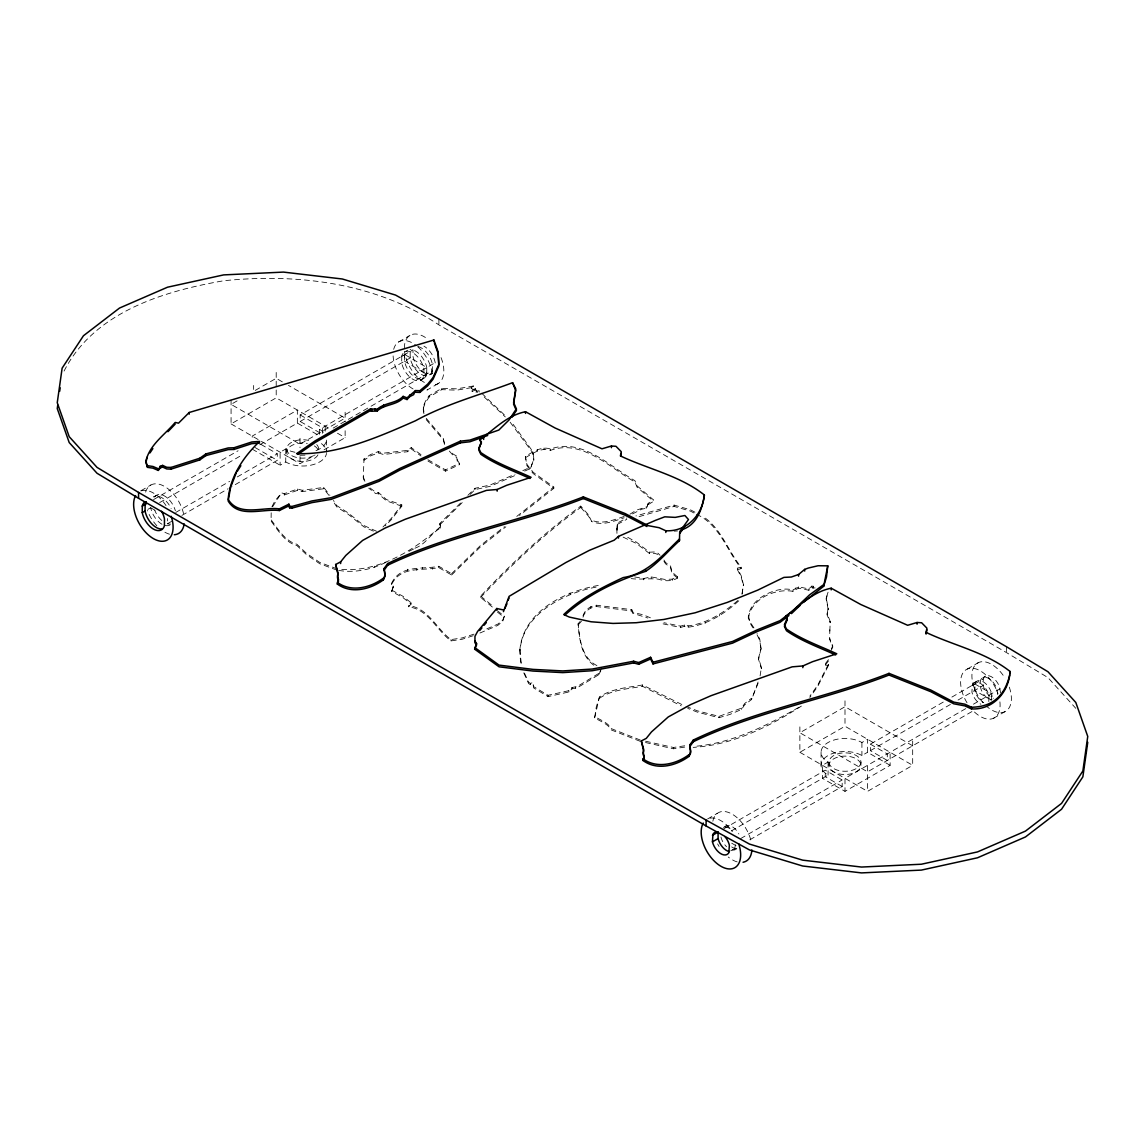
<?xml version="1.0" encoding="UTF-8"?>
<svg xmlns="http://www.w3.org/2000/svg" width="1145" height="1145" viewBox="0 0 1145 1145"><rect width="100%" height="100%" fill="white"/><g stroke="black" fill="none" stroke-linecap="round" stroke-linejoin="round"><path stroke-width="0.75" stroke-dasharray="5 3.75" d="M337.016 570.153L319.798 563.755L306.516 554.667L296.941 545.592C285.019 542.444 278.078 530.364 271.093 521.104L271.179 512.803M831.327 650.217L832.716 647.24L829.638 639.44L829.839 629.721M829.839 631.038L830.225 621.449L827.148 613.648L828.207 608.238L826.203 597.862L828.064 592.208L826.203 599.164L828.207 609.555L827.148 614.951L830.225 622.765L830.225 621.449M735.448 844.738L734.532 849.418A12.609 7.285 60 0 1 731.469 851.651M420.988 454.665L411.227 447.595L407.506 450.4L383.461 453.177L378.265 451.602L370.508 454.551L364.01 458.959L363.251 477.909L364.911 482.703M616.84 528.375L616.955 533.756L617.413 523.036L626.802 518.012M616.84 529.691L617.413 523.036M333.181 428.087L432.395 370.794L432.309 363.895A16.23 9.375 60 0 0 418.154 346.563M404.514 354.993L404.514 361.219A16.23 9.375 60 0 0 415.478 377.535A16.23 9.375 60 0 0 426.67 374.358L404.514 361.219L404.514 354.993L401.723 356.353M423.893 375.66L426.756 373.771L426.756 367.545A16.23 9.375 60 0 0 410.024 349.583M741.946 594.226L743.42 584.451L741.187 575.72L737.308 568.149L741.201 567.219C727.719 550.588 721.278 528.103 702.5 516.166M742.189 593.911L743.42 584.451M760.094 675.879L761.411 667.492L758.548 658.031L761.081 648.514L759.779 639.253L757.045 633.428M519.773 650.861C522.75 611.53 564.099 591.478 598.391 585.424L598.391 586.727C561.193 592.738 511.357 619.559 521.304 664.787M640.284 741.345L611.358 729.966C607.752 723.611 600.467 721.493 594.641 717.829L596.302 706.837L599.45 696.961C612.217 688.231 627.832 687.687 642.502 684.968L684.452 705.807M594.641 717.829L599.45 696.961M1000.544 692.925L999.614 687.172A12.609 7.285 60 0 0 991.012 676.523A12.609 7.285 60 0 0 983.183 679.028L983.669 687.172A12.609 7.285 60 0 0 993.431 698.293M753.095 627.904C736.292 606.048 773.447 584.279 792.984 590.019L798.509 586.827L808.871 588.916L811.834 586.111L813.465 586.254L812.764 589.289L813.465 586.254M748.215 618.114C751.635 598.635 774.793 588.144 792.984 591.335L798.509 588.144L808.871 590.233L811.834 587.428L813.465 587.571M761.411 667.492L761.411 668.809L758.548 659.348L761.081 648.514M414.905 548.226C425.725 544.49 430.606 533.642 440.081 528.289L439.952 523.351L461.134 502.469M440.081 528.289L440.61 525.154M423.951 413.646C421.789 407.033 425.181 400.65 429.232 395.597L441.813 388.341L456.798 388.842L473.386 386.008L473.386 387.325L471.425 388.67L475.361 389.887L475.361 388.57L471.425 387.353L473.386 386.008M423.321 408.393L425.11 403.054L429.232 396.914L441.813 389.658L456.798 390.144L473.386 387.325M391.747 591.478L393.222 586.054L391.547 583.306C400.664 564.213 422.305 569.795 438.778 566.274L451.602 573.688L451.602 575.005L438.778 567.591C422.305 571.097 400.664 565.53 391.547 584.623L393.222 587.371L391.747 591.478L402.811 597.504L411.084 604.059L408.536 606.836C428.373 609.283 436.374 630.151 450.987 640.914L462.194 639.239L474.044 635.446M988.822 701.556L988.822 695.301A12.609 7.285 60 0 0 980.993 683.765A12.609 7.285 60 0 0 972.377 684.467L971.905 692.052A12.609 7.285 60 0 0 980.893 704.261M991.913 699.166L991.642 699.924L991.642 693.684A12.609 7.285 60 0 0 983.813 682.148A12.609 7.285 60 0 0 975.211 682.835L974.724 690.421A12.609 7.285 60 0 0 983.712 702.644M758.076 682.019L751.492 699.581L744.651 704.833L741.574 709.442L729.938 714.423L719.003 717.686L697.505 712.176L687.716 708.383M758.076 683.336L751.492 699.581M524.696 471.096L530.478 468.491L533.899 458.873L532.754 451.473L512.545 423.507M530.478 468.491L533.899 458.873M497.474 610.8L504.358 616.182L502.812 619.903L497.817 624.111L485.866 629.263M504.358 616.182L502.812 621.22L497.817 625.413L479.955 633.013M831.327 648.9L832.716 645.923L829.638 638.123L829.638 639.44M582.991 615.867C584.909 609.641 590.348 605.934 596.502 605.233L631.825 609.684L632.541 611.874L635.117 613.004L643.046 614.736L651.018 618.057M582.991 617.184C584.909 610.958 590.348 607.251 596.502 606.549L631.825 610.986L632.541 613.19L647.827 618.042M632.484 513.905L641.801 509.181L646.524 508.194L648.256 503.27L653.595 499.979L637.021 485.795L634.931 480.7C609.77 466.444 582.118 437.462 550.602 449.012C541.313 445.863 532.983 451.989 525.34 456.411L526.943 465.729L533.255 473.629L553.808 488.342L519.515 515.45M646.524 508.194L648.256 503.27M828.379 664.329L828.379 665.646L825.388 664.973L825.388 663.656L828.379 664.329L817.573 685.383L809.844 696.16M828.379 665.646L817.573 686.699L809.844 697.477M271.923 506.777L274.757 501.181L281.527 492.851L284.218 493.695L297.6 489.015L302.223 490.275L323.72 487.441L329.903 495.27M272.639 506.691L281.527 492.851M524.467 673.088L528.646 682.306L530.536 683.393L532.754 682.549L533.642 687.93L548.054 696.604L568.893 691.966L572.056 688.832L577.438 687.687L598.663 674.777L601.597 668.079M598.663 674.777L600.853 670.741M598.663 673.475L577.438 686.37L572.056 687.53L568.893 690.664L548.054 695.287L533.642 686.614L532.754 682.549M64.063 371.08C93.99 312.227 163.077 291.245 223.647 280.768C297.571 273.082 375.975 282.872 438.893 324.894L1006.441 652.564L1047.976 677.611L1075.799 708.326M686.084 706.436L697.505 710.873L719.003 716.369L741.574 708.125L744.651 703.531L751.492 698.264M391.747 590.162L402.811 596.187L411.084 602.742L408.536 606.836M825.388 663.656L828.951 658.99M825.388 664.973L828.951 660.307M370.007 487.942L375.689 492.278L378.422 492.45L386.466 499.563L401.795 504.873L391.332 518.327L382.96 527.029M401.795 504.873L401.795 506.19L391.332 519.644L385.35 525.856M593.783 665.231C580.944 655.684 579.327 638.452 578.125 623.696L581.646 619.703M578.125 624.998L581.646 621.019M462.222 502.598L439.952 524.668L440.61 526.471M492.336 607.022L480.642 597.432L480.642 596.116C511.457 563.354 544.347 532.625 580.73 506.104L588.544 514.878L591.707 521.562C602.542 526.085 613.734 521.118 624.154 517.812M480.642 597.432C511.457 564.671 544.347 533.942 580.73 507.421L580.73 506.104M737.738 600.581C723.669 612.833 707.037 623.467 688.188 625.914L684.624 624.927L680.617 626.158L663.928 622.723M738.783 600.796C724.685 613.777 707.467 624.612 688.188 627.231L684.624 626.243L680.617 627.474L660.593 623.352M801.371 706.093C769.154 726.731 732.142 745.223 693.169 747.37M451.602 573.688L480.599 545.406L504.487 526.643M451.602 575.005L480.599 546.723L505.847 526.814M467.876 495.356L475.003 488.3L490.16 485.008L515.093 474.144M470.251 494.325L475.003 489.616L490.16 486.324L515.093 475.461M516.767 516.409L553.808 487.026L533.255 472.312L526.943 464.426L525.34 456.411M364.01 458.959L364.01 460.276L370.508 455.867L378.265 452.905L383.461 454.493L407.506 451.717L411.227 448.912L411.227 447.595M617.413 524.353L626.802 519.329M629.95 514.205L636.291 510.183L646.524 506.877M440.081 526.986C412.901 551.26 376.605 573.459 338.691 569.065M648.256 504.587L653.595 501.295L653.595 499.979M237.101 400.893L231.075 404.371L300.004 444.16L345.132 418.111L288.454 385.393M231.075 399.963L231.075 423.908L276.203 397.845L331.349 429.69M141.007 490.704L150.868 485.008M398.66 341.94L409.939 335.428M156.421 495.298L153.602 496.93A16.23 9.375 60 0 1 171.135 508.552M404.8 351.887L407.62 350.255M153.516 499.606L238.117 450.758M300.162 414.948L322.403 427.786L322.403 434.298L300.162 421.46L300.162 414.948L412.973 349.812L413.044 356.725A16.23 9.375 60 0 0 432.309 373.485L429.489 375.116M147.877 509.382L150.696 507.75M159.67 502.569L242.74 454.608M259.743 444.79L297.342 423.077L317.48 434.714M300.162 421.46L412.973 356.324M175.757 512.445L229.601 481.372M237.287 476.921L277.29 453.835L277.29 460.347L229.601 487.884M294.981 452.261A23.93 13.812 0 0 1 285.749 448.954L280.11 452.203L280.11 465.228L285.749 461.979A23.93 13.812 0 0 0 310.853 465.185A23.93 13.812 0 0 0 326.511 453.406M319.584 434.298L319.584 429.418L435.214 362.664M167.299 523.852L172.938 520.589M181.912 515.407L228.07 488.772M420.816 380.126L423.636 378.494M438.234 383.561L426.956 390.073A27.924 16.116 60 0 0 429.132 388.255M231.075 423.908L300.004 463.696L315.047 455.009M324.064 449.799L345.132 437.648L345.132 428.76M475.361 388.57L472.112 390.23L472.112 391.547L477.651 392.263L476.334 390.187L472.112 390.23M475.361 389.887L472.112 391.547M525.34 457.728C532.983 453.305 541.313 447.18 550.602 450.328C582.118 438.764 609.77 467.761 634.931 482.002L637.021 487.112L653.595 501.295M799.868 726.889L799.868 752.294L844.996 726.245L912.679 765.318L912.679 739.913M707.553 819.004L717.414 813.308M967.267 669.066L978.546 662.554M890.123 765.318L867.552 752.294L867.552 739.269L861.913 742.518A23.93 13.812 0 0 0 828.078 742.518A23.93 13.812 0 0 0 828.078 762.055L822.439 765.318L822.439 778.342L844.996 791.367L890.123 765.318L890.123 752.294M723.454 827.463L726.273 825.831M973.694 682.992L976.513 681.361M982.911 677.668L985.731 676.051M723.726 828.823L825.259 770.199L842.176 779.974L842.176 786.486L749.875 839.772M870.372 744.15L887.289 753.925L887.289 760.437L870.372 750.662L870.372 744.15L944.21 701.527M951.896 697.076L983.183 679.028M974.724 684.18L971.976 685.583M731.426 830.884L828.078 775.093A23.93 13.812 0 0 1 828.078 755.543A23.93 13.812 0 0 1 861.913 755.543L867.552 752.294M870.372 750.662L950.364 704.49M958.05 700.039L983.183 685.54M740.643 838.584L842.176 779.974M965.75 708.626L844.996 778.342L844.996 791.367M973.436 704.189L1000.1 688.789M730.782 850.792L736.421 847.543M971.905 711.589L867.552 771.83L799.868 732.757L844.996 706.708L912.679 745.781M993.459 718.301L1004.737 711.789M799.868 752.294L867.552 791.367L912.679 765.318M798.952 707.238C767.236 725.357 733.301 742.733 696.389 746.197M599.45 698.278C612.217 689.548 627.832 689.004 642.502 686.27L681.189 705.864M408.98 551.332L413.488 549.099M634.616 576.923L643.533 578.526L651.204 576.923L664.672 579.384L672.244 579.155L677.425 576.822L677.425 578.139C671.6 581.545 664.587 581.288 658.303 579.155C649.158 578.168 640.327 579.814 631.196 578.611M427.944 459.717L445.491 469.851L459.388 463.339L457.27 459.989L456.755 456.154L452.991 453.978L451.202 451.531M427.944 461.034L445.491 471.167L459.388 464.655L459.388 463.339M338.691 570.382C354.878 573.244 371.867 569.38 386.366 562.138M522.821 470.624L530.478 467.174M639.067 516.653L674.133 506.419L690.363 511.085L694.915 513.49M523.766 672.874L528.646 683.622L530.536 684.71L532.754 683.866M741.201 567.219L741.201 568.535L739.298 569.194L737.308 569.466L737.308 568.149M624.154 516.495C613.734 519.801 602.542 524.782 591.707 520.245M474.044 634.13L462.194 637.922L450.987 639.597C436.374 628.848 428.373 607.981 408.536 605.519M694.915 512.173L690.363 509.783L674.133 505.102L635.933 515.951M328.873 495.27L323.72 488.758L302.223 491.591L297.6 490.332L284.218 495.012L281.527 494.168M645.522 741.201L673.432 747.47L685.139 745.724M645.522 742.518L673.432 748.787L685.139 747.041M477.651 390.946L479.14 390.746L479.14 392.062M674.176 531.137L677.525 530.979M627.746 537.334L636.391 542.143L649.516 552.205L654.468 551.962L657.803 553.078L660.05 555.268M623.123 537.119L636.391 543.46L649.516 553.522L654.468 553.278L657.803 554.395M299.976 455.281L305.057 455.137M812.764 587.972L815.125 587.915M401.795 506.19L386.466 500.88L378.422 493.767L375.689 493.595L368.69 488.142M337.016 568.836L319.798 562.453L306.516 553.35L296.941 544.29C285.019 541.127 278.078 529.047 271.093 519.787L271.093 521.104M640.284 740.028L611.358 728.649C607.752 722.309 600.467 720.176 594.641 716.512M376.59 531.28L363.824 525.483L348.037 512.831L336.773 505.603L333.438 500.437M373.399 531.151L363.824 526.8L348.037 514.134L336.773 506.92L332.594 500.465M696.432 514.291C719.418 524.324 726.631 550.258 741.201 568.535M596.917 665.588C581.674 657.974 579.599 638.838 578.125 623.696M991.556 700.139L974.724 690.421L974.724 683.908L991.642 693.684L992.085 696.575M282.328 381.858L276.203 378.308L253.646 391.332L253.646 385.479M337.474 433.225L345.132 437.648M260.974 444.417L277.29 453.835M255.034 447.509L277.29 460.347M842.176 786.486L825.259 776.711L825.259 770.199M252.215 449.141L280.11 465.228M150.739 507.765L158.139 512.044M731.712 843.192L737.824 846.727M411.227 448.912L420.988 455.982M480.642 596.116L492.336 605.705M497.474 612.117L504.358 617.498M677.425 576.822L671.786 571.799L670.612 566.16L665.574 562.538L663.928 559.991M677.425 578.139L671.786 573.101L670.612 567.476L665.574 563.855L663.112 560.034M449.355 451.073L452.991 455.295L456.755 457.47L457.27 461.306L459.388 464.655M481.673 393.207L506.519 416.923M484.206 396.971L505.303 416.923M510.14 422.19L532.754 452.79L533.899 460.19M580.73 507.421L588.544 516.195L591.707 521.562M426.226 418.326L443.287 438.449L445.033 445.133M426.226 419.642L443.287 439.766L445.033 446.45M753.954 627.889L749.66 621.363L748.215 616.797M737.308 569.466L741.187 577.023L743.42 585.753M757.045 634.731L759.779 640.57L761.081 649.83M363.251 476.592L365.47 482.99M720.992 837.009L721.393 838.584A12.609 7.285 60 0 0 726.545 846.727M423.321 407.076L424.366 415.835M435.214 362.951L435.129 362.264A16.23 9.375 60 0 0 423.936 346.148M519.773 649.544L521.49 665.202M167.413 518.542L167.657 520.975M997.724 694.557L996.794 688.789A12.609 7.285 60 0 0 988.192 678.155A12.609 7.285 60 0 0 980.363 680.66L980.85 688.789A12.609 7.285 60 0 0 990.611 699.91M1006.441 646.71L1006.441 652.564M867.552 765.962L867.552 791.367M861.913 742.518L861.913 755.543M860.954 762.055A15.958 9.217 0 0 1 837.024 770.041A15.958 9.217 0 0 1 837.024 754.083A15.958 9.217 0 0 1 860.954 762.055L860.954 765.318A15.958 9.217 0 0 1 837.024 773.29A15.958 9.217 0 0 1 837.024 757.346A15.958 9.217 0 0 1 860.954 765.318M844.996 700.84L844.996 726.245M832.716 645.923L832.716 647.24M829.037 762.055L829.037 765.318M828.207 608.238L828.207 609.555M828.078 762.055L828.078 775.093M827.148 613.648L827.148 614.951M826.203 597.862L826.203 599.164M821.065 752.294L821.065 765.318M811.834 586.111L811.834 587.428M808.871 588.916L808.871 590.233M798.509 586.827L798.509 588.144M795.489 587.929L795.489 589.246M792.984 590.019L792.984 591.335M758.548 658.031L758.548 659.348M741.574 708.125L741.574 709.442M719.504 614.593L719.504 615.895M719.003 716.369L719.003 717.686M705.134 622.236L705.134 623.553M688.188 625.914L688.188 627.231M684.624 624.927L684.624 626.243M680.617 626.158L680.617 627.474M674.133 505.102L674.133 506.419M673.432 747.47L673.432 748.787M672.244 579.155L672.244 580.458M651.204 576.923L651.204 578.239M649.516 552.205L649.516 553.522M643.533 578.526L643.533 579.842M642.502 684.968L642.502 686.27M631.825 609.684L631.825 610.986M596.502 605.233L596.502 606.549M590.82 606.564L590.82 607.88M575.706 687.157L575.706 688.474M572.056 687.53L572.056 688.832M570.095 592.824L570.095 594.14M568.893 690.664L568.893 691.966M553.808 487.026L553.808 488.342M550.602 449.012L550.602 450.328M548.054 695.287L548.054 696.604M543.989 448.038L543.989 449.355M537.506 449.613L537.506 450.93M530.536 683.393L530.536 684.71M476.334 390.187L476.334 391.504M475.003 488.3L475.003 489.616M471.425 387.353L471.425 388.67M450.987 639.597L450.987 640.914M445.491 469.851L445.491 471.167M441.813 388.341L441.813 389.658M439.952 523.351L439.952 524.668M438.893 319.026L438.893 324.894M438.778 566.274L438.778 567.591M432.481 567.963L432.481 569.265M429.232 395.597L429.232 396.914M426.756 373.771L426.756 367.545L404.586 354.406A16.23 9.375 60 0 1 405.774 351.901M422.405 567.462L422.405 568.779M416.794 569.179L416.794 570.496M411.084 602.742L411.084 604.059M407.663 569.222L407.663 570.539M407.506 450.4L407.506 451.717M393.222 586.054L393.222 587.371M391.547 583.306L391.547 584.623M378.265 451.602L378.265 452.905M378.422 492.45L378.422 493.767M374.801 566.202L374.801 567.505M345.132 412.243L345.132 421.661M325.223 426.155L325.223 432.667M323.72 487.441L323.72 488.758M302.223 490.275L302.223 491.591M300.004 438.292L300.004 447.709M300.004 456.597L300.004 463.696M297.6 489.015L297.6 490.332M297.342 423.077L297.342 410.053L252.215 436.102L252.215 439.365M286.722 448.654L286.722 451.903M285.749 448.954L285.749 461.979M284.218 493.695L284.218 495.012M276.203 372.454L276.203 397.845M315.963 450.672A23.93 13.812 0 0 0 326.597 439.179L326.597 452.203A23.93 13.812 0 0 0 319.584 442.442M319.584 429.418A23.93 13.812 0 0 1 323.391 432.28M317.938 454.88A15.958 9.217 0 0 1 298.043 461.02A15.958 9.217 0 0 1 287.395 449.541A15.958 9.217 0 0 1 307.304 443.401M314.317 445.906A15.958 9.217 0 0 1 318.611 452.504M313.573 455.667A15.958 9.217 0 0 1 292.376 455.982A15.958 9.217 0 0 1 289.37 443.859A15.958 9.217 0 0 1 309.88 440.739M316.736 444.603A15.958 9.217 0 0 1 318.611 449.255M999.914 701.856A27.924 16.116 60 0 1 974.123 711.703M967.038 702.801A27.924 16.116 60 0 1 968.47 668.623A27.924 16.116 60 0 1 998.011 693.684M737.194 861.899A27.924 16.116 60 0 1 728.234 857.004M719.089 846.456A27.924 16.116 60 0 1 717.629 843.937M712.848 821.223A27.924 16.116 60 0 1 731.011 813.522A27.924 16.116 60 0 1 750.92 840.559M169.489 534.185A27.924 16.116 60 0 1 164.379 531.924M156.836 525.727A27.924 16.116 60 0 1 147.419 510.47M145.644 492.121A27.924 16.116 60 0 1 164.909 486.654A27.924 16.116 60 0 1 183.773 514.735M413.073 388.956A27.924 16.116 60 0 1 393.078 354.921M393.68 349.354A27.924 16.116 60 0 1 416.408 345.661M417.667 346.706A27.924 16.116 60 0 1 432.495 375.574M424.351 382.444A27.924 16.116 60 0 1 404.557 351.501M404.357 348.409A27.924 16.116 60 0 1 427.686 339.149M441.054 357.626A27.924 16.116 60 0 1 434.198 384.906M140.878 490.933A27.924 16.116 60 0 1 165.996 505.575M1009.303 687.172A27.924 16.116 60 0 1 1006.97 710.387A27.924 16.116 60 0 1 986.632 706.322M983.011 702.686A27.924 16.116 60 0 1 975.311 664.93A27.924 16.116 60 0 1 1004.966 678.04M710.029 818.174A27.924 16.116 60 0 1 732.399 831.556M432.395 370.794A16.23 9.375 60 0 1 421.432 374.458A16.23 9.375 60 0 1 410.225 358.342L410.153 351.443A16.23 9.375 60 0 1 411.255 348.867M736.178 848.474A12.609 7.285 60 0 1 731.655 846.928M724.742 826.991A12.609 7.285 60 0 1 738.868 833.975M736.807 848.559A12.609 7.285 60 0 1 731.154 849.704M725.386 827.076A12.609 7.285 60 0 1 732.185 830.44M170.505 524.067A16.23 9.375 60 0 1 167.757 523.837M161.817 520.503A16.23 9.375 60 0 1 154.775 510.369M154.632 497.03A16.23 9.375 60 0 1 165.481 496.558A16.23 9.375 60 0 1 175.371 510.784M170.047 524.911A16.23 9.375 60 0 1 164.937 525.469M161.975 524.253A16.23 9.375 60 0 1 150.782 508.137M401.766 356.023L401.68 362.836A16.23 9.375 60 0 0 412.658 379.167A16.23 9.375 60 0 0 423.85 375.989L423.936 369.177A16.23 9.375 60 0 0 412.959 352.846A16.23 9.375 60 0 0 401.766 356.023"/><path stroke-width="1.5" d="M564.728 615.28C587.671 594.498 616.325 580.83 645.594 571.369C658.447 562.925 668.136 550.917 679.443 540.712L679.715 531.738L688.474 519.529L684.896 515.508L675.235 517.383L664.744 516.824L655.341 520.403L618.486 536.39L614.192 540.182L589.446 550.316L565.902 562.51L509.081 596.373L503.414 611.659M704.39 494.998C702.372 514.906 686.943 531.81 665.803 530.765L659.162 527.716L648.099 525.641L625.084 513.533L583.349 496.887C518.986 521.891 449.842 533.67 387.683 563.54L384.09 568.535L385.064 576.264L383.274 579.942C370.336 589.446 351.143 594.312 337.303 583.993L338.534 579.484L337.474 576.135L338.004 572.915L335.642 564.485L340.623 561.88L345.804 555.454L362.607 540.44L384.949 528.146L405.33 519.229L486.468 490.375L497.173 489.487L506.806 485.251L531.094 477.308C514.048 469.421 496.544 463.396 480.843 452.604L478.753 448.267L481.415 441.956L479.912 439.909C494.382 429.132 507.063 415.363 525.526 411.728L555.082 428.001L601.984 448.811L611.416 446.02L615.967 446.292L621.263 451.702L620.39 455.91C648.199 469.149 679.872 475.604 704.39 494.998C702.186 508.781 697.148 524.711 682.062 529.677M835.65 654.954C818.961 647.311 801.872 641.329 786.515 630.766L784.411 626.415L787.087 620.118L785.584 616.396C800.054 605.619 812.735 591.836 831.198 588.201L860.739 604.488L907.656 625.284L917.073 622.494L921.639 622.765L926.935 628.176L926.062 632.383C953.871 645.623 985.53 652.077 1010.062 671.471C1009.003 691.952 993.202 710.086 971.475 708.927L964.834 705.878L953.771 703.803L930.756 691.68L889.007 675.035C824.658 700.053 755.5 711.832 693.34 741.702L689.748 746.683L689.748 745.009L693.34 740.028C755.5 710.143 824.658 698.364 889.007 673.36L930.756 690.006L953.771 702.114L964.834 704.189L971.475 707.238C993.03 706.937 1004.938 695.258 1009.747 674.82M679.443 540.712L679.443 539.023C662.883 554.967 647.469 573.845 623.238 577.567C602.041 587.399 580.658 598.191 563.712 614.579L569.423 617.098L591.121 621.778L613.004 623.424L636.219 622.723L663.871 619.459L695.115 612.79L727.361 602.385L757.747 590.119L783.924 577.395L791.295 577.037L798.595 574.489L804.692 569.38L808.442 568.006L818.088 565.744L827.778 565.83L823.641 586.312L803.518 602.198M57.737 405.115L57.25 408.565L69.201 442.542L97.024 473.257L138.559 498.29L706.107 825.974L749.474 849.933L802.674 866.006L861.512 872.905L921.353 870.1L977.486 857.791L1025.476 836.952L1061.558 809.243L1082.869 776.84L1087.75 742.289M59.683 391.289L60.17 387.84M230.646 487.212L228.141 500.966C238.532 518.714 262.849 508.394 279.38 510.541L288.898 505.847L288.898 504.158L279.38 508.867C262.849 506.705 238.532 517.025 228.141 499.292C230.174 476.506 243.413 456.755 259.672 441.397L251.814 441.97L233.995 447.752L228.184 447.938L205.928 453.907L199.817 458.229L170.991 467.461L166.741 467.274L162.647 465.4L160.157 466.316L158.239 470.423L152.986 468.162L147.505 467.36L145.945 462.637M620.69 456.197L621.263 453.391M926.935 629.864L926.062 634.072L926.062 632.383M146.231 461.306L147.061 457.299M823.641 586.312L826.504 576.98L827.778 565.83M724.899 836.566A12.609 7.285 60 0 1 729.365 845.096L728.878 852.681A12.609 7.285 60 0 1 720.277 853.383A12.609 7.285 60 0 1 712.448 841.847L712.934 834.261A12.609 7.285 60 0 1 718.087 832.072L718.087 838.584A12.609 7.285 60 0 0 729.365 851.608M231.261 485.652L236.171 473.057M481.415 441.956L478.753 449.942L480.843 454.293C496.2 464.841 513.303 470.838 529.992 478.481M785.599 616.411L787.087 618.429L784.411 624.741L786.515 629.077C802.216 639.869 819.706 645.894 836.766 653.781L812.463 661.724L802.831 665.961L792.14 666.848L711.002 695.702L690.621 704.619L668.279 716.927L651.462 731.927L646.295 738.353L641.3 740.958L643.676 751.063L643.132 754.283L644.191 757.646L642.975 760.466C656.815 770.785 676.008 765.919 688.947 756.416L690.721 752.737L689.877 747.943M337.303 583.993L338.534 581.173L337.474 577.81L338.004 574.59L335.642 564.485M642.975 760.466L644.191 755.958L643.132 752.609L643.676 749.388L641.3 740.958M504.816 608.539L506.934 603.887M508.079 600.223L509.081 598.062M474.645 647.483L499.077 665.116L532.955 669.381L562.796 670.927L592.165 669.052L633.657 661.237L638.681 662.569L650.589 657.287L650.589 658.976L638.681 664.257L633.657 662.926L592.165 670.741L562.796 672.616L532.955 671.056L499.077 666.805L474.645 649.172L476.535 643.476L474.917 640.971M474.645 649.172L475.905 646.496M383.274 579.942L385.064 574.59L384.09 568.535M688.947 756.416L690.721 751.063L689.748 745.009M646.911 526.514L625.084 515.207L583.349 498.562C518.986 523.58 449.842 535.359 387.683 565.229L384.09 570.21M237.115 471.583L240.865 465.714M147.505 467.36L145.945 460.948C149.594 444.747 164.98 434.613 175.199 422.433L178.505 423.178L189.211 412.486L433.912 340.008L438.134 351.858L438.821 364.425L433.039 377.549L427.672 384.162L419.843 390.717L415.52 390.574L407.047 397.845L403.169 396.385C395.998 403.741 384.677 402.467 377.22 409.252L370.493 408.894L315.133 440.868L296.584 453.692C338.534 454.751 377.893 437.247 415.492 420.759C446.278 403.856 479.912 394.968 512.588 382.688L515.722 388.813L513.59 402.482L516.381 408.808L509.096 419.9L498.834 430.048L470.008 440.081L460.347 441.168L399.691 468.505L378.966 479.683L331.306 497.66L311.869 500.952L291.66 506.534L289.599 506.133L288.898 504.158M511.829 417.424L516.381 410.483L516.381 408.808M149.966 452.933L152.872 448.582M679.715 533.413L684.653 526.857M503.414 609.97L496.787 608.496L477.551 631.51L474.975 636.305L474.917 642.66L476.535 645.165L476.535 643.476M158.239 470.423L160.157 467.99L162.647 467.074L166.741 468.949L170.991 469.149L199.817 459.904L205.928 455.595L228.184 449.613L233.995 449.441L251.814 443.645L259.672 443.086M415.52 390.574L413.603 394.681L409.638 396.714L407.047 399.533L403.169 398.074L403.169 396.385M479.741 630.537L481.945 627.889M484.135 625.227L486.324 622.579M167.929 431.694L175.199 424.122M791.467 613.62L799.926 605.562M415.52 392.263L419.843 392.406L427.672 385.836L433.039 379.238L438.821 366.099L438.134 353.547M788.919 615.552L780.046 622.322L757.246 631.525L732.542 643.146L653.022 663.914L650.589 658.976M823.641 584.623L809.515 594.899L791.467 611.945L780.046 620.647L757.246 629.836L732.542 641.458L653.022 662.225L653.022 663.914M403.169 398.074C395.998 405.43 384.677 404.156 377.22 410.94L371.638 411.241L370.493 410.583L370.493 408.894M298.001 454.379L315.133 442.542L370.493 410.583M383.274 578.254C370.336 587.757 351.143 592.623 337.303 582.318M688.947 754.741C676.008 764.23 656.815 769.096 642.975 758.791M142.238 506.119L146.46 503.671M161.588 511.3A16.23 9.375 60 0 1 164.479 518.971L164.408 525.77A16.23 9.375 60 0 1 153.201 528.961A16.23 9.375 60 0 1 142.238 512.631L145.057 510.999L145.143 504.186A16.23 9.375 60 0 1 146.317 501.696M712.448 835.335L718.087 832.072M712.448 841.847L718.087 838.584M487.67 435.486L470.008 441.755L460.347 442.843L399.691 470.194L378.966 481.358L331.306 499.349L311.869 502.641L291.66 508.223L289.599 507.822L288.898 505.847M147.505 465.671L152.986 466.487L158.239 468.734M706.107 820.106L749.474 844.08L802.674 860.153L861.512 867.051L921.353 864.232L977.486 851.923L1025.476 831.098L1061.558 803.389L1082.869 770.986L1087.75 736.435L1075.799 702.457L1047.976 671.743L1006.441 646.71L438.893 319.026L395.526 295.066L342.326 278.994L283.488 272.095L223.647 274.9L167.513 287.209L119.524 308.048L83.442 335.757L62.131 368.16L57.25 402.711L69.201 436.674L97.024 467.389L138.559 492.436L706.107 820.106L706.107 825.974M481.415 443.645L479.912 439.909M650.589 657.287L653.022 662.225M516.381 410.483L513.59 404.171L515.722 390.502L512.588 382.688M434.442 343.171L437.605 352.059M142.238 512.631L142.309 505.818A16.23 9.375 60 0 1 145.358 501.682M1010.062 671.471L1010.062 673.145M971.475 707.238L971.475 708.927M917.073 622.494L917.073 624.182M889.007 673.36L889.007 675.035M831.198 588.201L831.198 589.89M804.692 569.38L804.692 571.054M802.831 665.961L802.831 667.649M798.595 574.489L798.595 576.164M787.087 618.429L787.087 620.118M693.34 740.028L693.34 741.702M665.803 530.765L665.803 532.454M645.594 569.68L645.594 571.369M638.681 662.569L638.681 664.257M633.657 661.237L633.657 662.926M618.486 536.39L618.486 538.078M611.416 446.02L611.416 447.695M583.349 496.887L583.349 498.562M525.526 411.728L525.526 413.417M497.173 489.487L497.173 491.176M496.787 608.496L496.787 610.185M483.648 437.762L483.648 439.437M460.347 441.168L460.347 442.843M433.912 340.008L433.912 341.697M419.843 390.717L419.843 392.406M409.638 395.025L409.638 396.714M407.047 397.845L407.047 399.533M387.683 563.54L387.683 565.229M383.546 405.058L383.546 406.747M377.22 409.252L377.22 410.94M375.159 408.851L375.159 410.54M371.638 409.567L371.638 411.241M340.623 561.88L340.623 563.555M291.66 506.534L291.66 508.223M289.599 506.133L289.599 507.822M279.38 508.867L279.38 510.541M233.995 447.752L233.995 449.441M205.928 453.907L205.928 455.595M199.817 458.229L199.817 459.904M189.211 412.486L189.211 414.175M170.991 467.461L170.991 469.149M162.647 465.4L162.647 467.074M160.157 466.316L160.157 467.99M138.559 492.436L138.559 498.29M751.879 849.948A27.924 16.116 60 0 1 743.062 862.257M184.173 523.852A27.924 16.116 60 0 1 174.283 534.744M171.177 516.28A27.924 16.116 60 0 1 153.315 538.565A27.924 16.116 60 0 1 135.582 495.628M738.668 843.75A27.924 16.116 60 0 1 720.806 866.207A27.924 16.116 60 0 1 703.259 823.083M161.788 528.976A16.23 9.375 60 0 1 145.057 510.999"/></g></svg>
